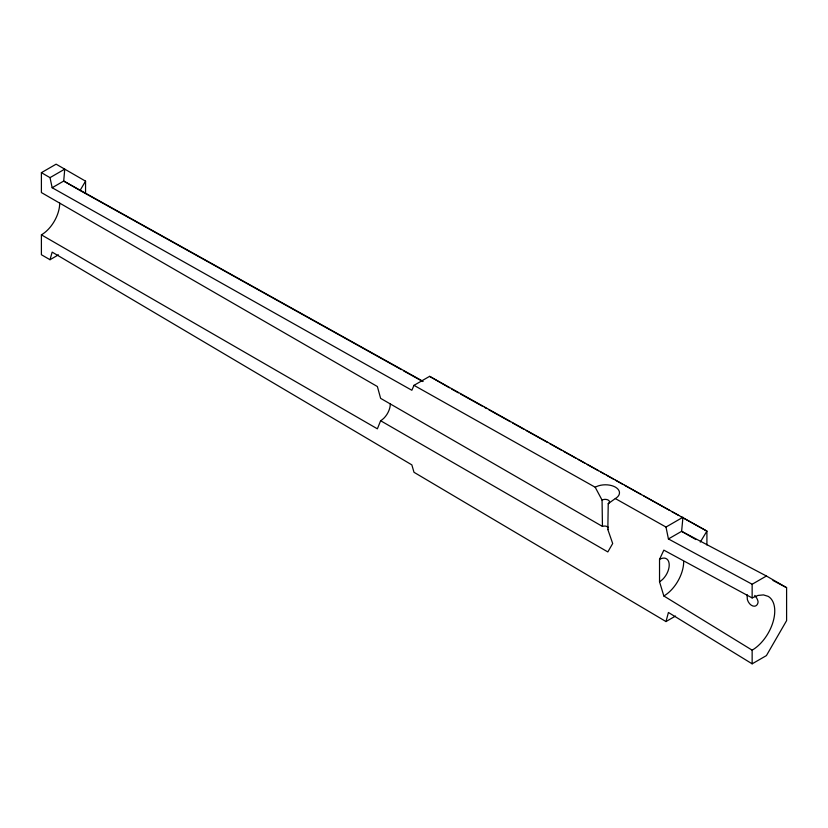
<?xml version="1.0" encoding="UTF-8"?>
<svg xmlns="http://www.w3.org/2000/svg" width="828" height="828" viewBox="0 0 828 828"><rect width="100%" height="100%" fill="white"/><g stroke="black" fill="none" stroke-linecap="round" stroke-linejoin="round"><path stroke-width="1.24" d="M747.001 594.525L747.384 599.648A7.576 5.04 65.4 0 0 754.712 606.189A7.731 5.144 65.4 0 0 758.096 601.946A7.731 3.974 52.3 0 0 754.712 595.415M390.309 403.95A13.703 7.918 -60 0 1 380.621 420.738L607.835 551.924L612.689 543.53L607.835 529.537L608.228 503.652A4.357 2.515 0 0 0 608.228 500.091A4.357 2.515 0 0 0 602.059 500.091L595.197 487.237L414 385.341L411.847 390.267L52.164 187.728L50.011 177.637L41.4 172.669L41.4 192.562L377.382 386.541L380.621 398.351L602.453 526.432A3.85 1.915 6.1 0 1 606.127 526.215L608.435 527.312M59.709 203.129A25.885 14.945 -60 0 1 41.4 234.841L41.4 254.734L50.011 259.713L52.164 252.116L411.847 464.881L414 472.291L665.991 621.559L668.424 612.482L752.145 663.828L766.417 655.59L786.6 620.627L786.6 587.663L766.417 576.009L681.62 531.328L668.424 538.945L665.991 527.053L615.328 498.559A14.231 8.114 -0.6 0 0 615.328 487.092A14.231 8.114 -0.6 0 0 595.197 487.247M380.621 420.738L377.382 428.821L41.4 234.841M752.145 650.156L663.839 595.984L659.533 581.763L659.533 559.386L663.839 550.134L752.145 597.93L757.993 595.435L763.447 594.897L768.136 596.346A31.981 18.464 -60 0 1 773.031 621.973A31.981 18.464 -60 0 1 752.145 650.156L752.145 663.828M52.164 187.728L63.715 181.053L80.047 190.481L85.553 181.156L56.118 164.172L41.4 172.669M700.271 542.092L706.915 531.11L429.597 376.347L414 385.341M608.228 503.652L615.328 498.559M50.011 177.637L64.739 169.14L63.715 181.053L422.973 381.284M50.011 259.713L58.426 254.848M665.991 527.053L682.945 517.262L681.62 531.328L695.882 539.556M665.991 621.559L675.524 616.053M668.424 538.945L752.145 584.247L766.417 576.009M772.969 580.469L786.6 587.663M451.653 389.077L458.422 392.845M460.689 394.107L482.144 406.041M484.401 407.304L486.667 408.556M488.924 409.819L510.379 421.752M512.635 423.015L523.938 429.297M526.194 430.55L547.65 442.494M549.916 443.746L561.208 450.039M563.464 451.291L575.895 458.205M578.151 459.457L584.93 463.235M587.187 464.487L598.478 470.77M600.745 472.032L604.13 473.916M606.386 475.168L613.165 478.946M615.421 480.199L622.201 483.976M624.457 485.229L641.4 494.658M643.656 495.91L669.635 510.369M671.901 511.621L678.67 515.399M680.937 516.651L706.915 531.11L706.915 545M80.047 190.481L401.321 369.588M403.567 370.851L422.735 381.532M429.597 376.347L449.438 387.804M602.059 500.091L602.453 526.432M752.145 584.247L752.145 597.93M85.553 181.156L85.553 193.297M659.533 559.386A13.703 7.918 -60 0 1 669.221 564.975A13.703 7.918 -60 0 1 659.533 581.763M683.69 561.601A28.08 16.208 -60 0 1 663.839 595.984M608.445 529.185A3.85 1.915 6.1 0 1 607.835 529.537"/></g></svg>
